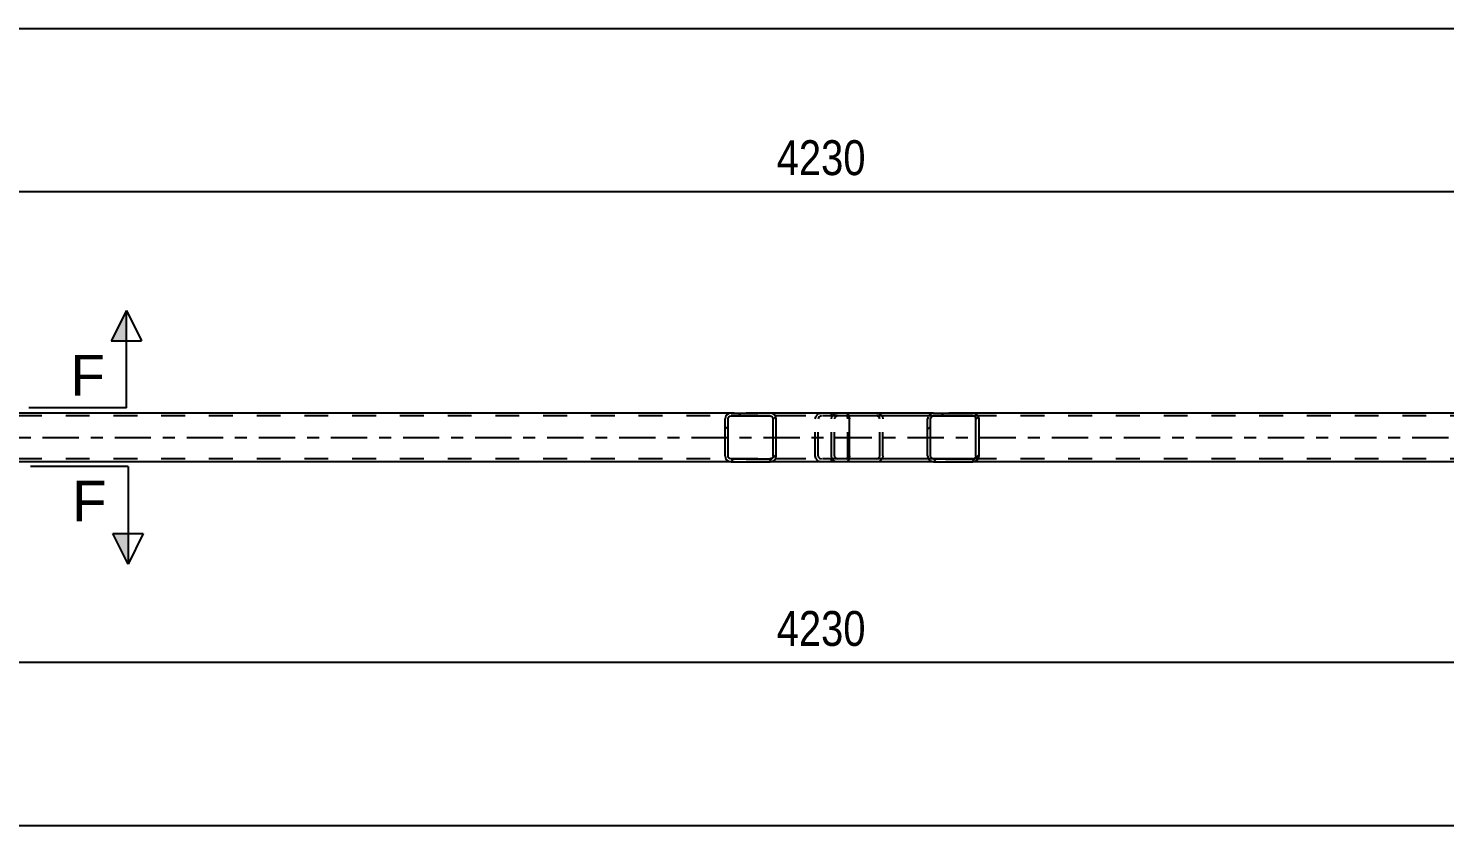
# Model space of a CAD drawing. Header units: millimetres. Extents: x 0 to 841, y 0 to 594.
# Drawn here: x 187.5 to 303.8, y 199.1 to 264.6 of the extents above; entities that cross this region are included whole.
import ezdxf

# ---------------------------------------------------------------- set-up
doc = ezdxf.new("R2010")
doc.units = ezdxf.units.MM
doc.linetypes.add('DXK_LINE_DOT2', pattern=[3.9198, 1.9599, -1.9599])
doc.linetypes.add('DXK_LINE_DOT3', pattern=[5.9187, 2.979, -0.9799, 0.9799, -0.9799])
doc.styles.add('Arial', font='ARIAL.TTF', dxfattribs={"height": 0.2})
doc.styles.add('Arial Narrow', font='ARIALN.TTF', dxfattribs={"height": 0.2})

# ---------------------------------------------------------------- blocks, each defined once
blk = doc.blocks.new('Part-122573538-5050 - 4939')
at = {"linetype": 'Continuous'}
h = blk.add_hatch(dxfattribs=at)
h.set_pattern_fill('', scale=0.7, style=0, pattern_type=0)
h.set_pattern_definition([(45, (248.912, 232.6611), (-1.57154, 1.57154), [])])
h.paths.add_polyline_path([(248.95, 232.48), (248.91, 232.66), (248.8, 232.82), (248.64, 232.92), (248.45, 232.96), (245.25, 232.96), (245.06, 232.92), (244.89, 232.82), (244.79, 232.66), (244.75, 232.48), (244.75, 229.44), (244.79, 229.25), (244.89, 229.1), (245.06, 228.99), (245.25, 228.96), (248.45, 228.96), (248.64, 228.99), (248.8, 229.1), (248.91, 229.25), (248.95, 229.44)])
h.paths.add_polyline_path([(248.68, 229.35), (248.62, 229.27), (248.54, 229.22), (248.45, 229.2), (245.25, 229.2), (245.15, 229.22), (245.07, 229.27), (245.02, 229.35), (245, 229.44), (245, 232.48), (245.02, 232.57), (245.07, 232.65), (245.15, 232.7), (245.25, 232.72), (248.45, 232.72), (248.54, 232.7), (248.62, 232.65), (248.68, 232.57), (248.7, 232.48), (248.7, 229.44)])
at = {"color": 2, "linetype": 'Continuous'}
for p, q in [((244.79, 232.66), (244.75, 232.48)), ((245.02, 232.57), (245.07, 232.65)), ((245.25, 232.96), (245.06, 232.92)), ((245.07, 232.65), (245.15, 232.7)), ((245.15, 232.7), (245.25, 232.72)), ((245.25, 232.96), (248.45, 232.96)), ((245.25, 232.72), (248.45, 232.72)), ((254.71, 232.96), (248.45, 232.96)), ((248.64, 232.92), (248.45, 232.96)), ((248.45, 232.72), (248.54, 232.7)), ((248.54, 232.7), (248.62, 232.65)), ((248.62, 232.65), (248.68, 232.57)), ((248.95, 232.48), (248.91, 232.66)), ((254.71, 232.96), (254.81, 232.92)), ((254.81, 232.92), (254.89, 232.82)), ((254.89, 232.82), (254.95, 232.66)), ((254.95, 232.66), (254.97, 232.48)), ((244.75, 229.44), (244.75, 232.48)), ((245, 232.48), (245.02, 232.57)), ((245, 229.44), (245, 232.48)), ((248.68, 232.57), (248.7, 232.48)), ((248.7, 229.44), (248.7, 232.48)), ((248.95, 229.44), (248.95, 232.48)), ((254.97, 229.44), (254.97, 232.48)), ((244.75, 229.44), (244.79, 229.25)), ((245.02, 229.35), (245, 229.44)), ((245.07, 229.27), (245.02, 229.35)), ((245.15, 229.22), (245.07, 229.27)), ((245.25, 229.2), (245.15, 229.22)), ((245.25, 229.2), (248.45, 229.2)), ((248.54, 229.22), (248.45, 229.2)), ((248.62, 229.27), (248.54, 229.22)), ((248.68, 229.35), (248.62, 229.27)), ((248.7, 229.44), (248.68, 229.35)), ((248.91, 229.25), (248.95, 229.44)), ((254.95, 229.25), (254.89, 229.1)), ((254.97, 229.44), (254.95, 229.25)), ((245.06, 228.99), (245.25, 228.96)), ((245.25, 228.96), (248.45, 228.96)), ((248.45, 228.96), (248.64, 228.99)), ((254.71, 228.96), (248.45, 228.96)), ((254.81, 228.99), (254.71, 228.96)), ((254.89, 229.1), (254.81, 228.99))]:
    blk.add_line(p, q, dxfattribs=at)
at = {"color": 7, "linetype": 'DXK_LINE_DOT2'}
for p, q in [((248.45, 232.96), (245.25, 232.96)), ((254.71, 232.72), (245.25, 232.72)), ((252.16, 232.48), (252.2, 232.66)), ((252.48, 232.65), (252.43, 232.57)), ((252.47, 232.92), (252.66, 232.96)), ((252.57, 232.7), (252.48, 232.65)), ((252.66, 232.72), (252.57, 232.7)), ((253.48, 232.72), (253.48, 232.96)), ((254.76, 232.7), (254.71, 232.72)), ((254.8, 232.65), (254.76, 232.7)), ((254.83, 232.57), (254.8, 232.65)), ((252.16, 229.44), (252.16, 232.48)), ((252.43, 232.57), (252.41, 232.48)), ((252.41, 229.44), (252.41, 232.48)), ((254.84, 232.48), (254.83, 232.57)), ((254.84, 229.44), (254.84, 232.48)), ((254.71, 229.2), (245.25, 229.2)), ((252.2, 229.25), (252.16, 229.44)), ((252.41, 229.44), (252.43, 229.35)), ((252.43, 229.35), (252.48, 229.27)), ((252.48, 229.27), (252.51, 229.25)), ((252.51, 229.25), (252.57, 229.22)), ((252.57, 229.22), (252.66, 229.2)), ((253.48, 228.96), (253.48, 229.2)), ((254.71, 229.2), (254.76, 229.22)), ((254.76, 229.22), (254.8, 229.27)), ((254.8, 229.27), (254.83, 229.35)), ((254.83, 229.35), (254.84, 229.44)), ((248.45, 228.96), (245.25, 228.96)), ((252.66, 228.96), (252.47, 228.99))]:
    blk.add_line(p, q, dxfattribs=at)
at = {"color": 2, "linetype": 'Continuous'}
for centre, start, end in [((245.24, 232.46), 111.1034, 156.0535), ((248.46, 232.46), 23.9465, 68.8966), ((245.24, 229.45), 203.9465, 248.8966), ((248.46, 229.45), 291.1034, 336.0535)]:
    blk.add_arc(centre, 0.493, start, end, dxfattribs=at)
at = {"color": 7, "linetype": 'DXK_LINE_DOT2'}
for centre, start, end in [((252.65, 232.46), 111.1034, 156.0535), ((252.65, 229.45), 203.9465, 248.8966)]:
    blk.add_arc(centre, 0.493, start, end, dxfattribs=at)
blk = doc.blocks.new('Part-122573538-5051 - 4939')
at = {"linetype": 'Continuous'}
h = blk.add_hatch(dxfattribs=at)
h.set_pattern_fill('', scale=0.7, style=0, pattern_type=0)
h.set_pattern_definition([(45, (265.5682, 232.6611), (-1.57154, 1.57154), [])])
h.paths.add_polyline_path([(265.61, 232.48), (265.57, 232.66), (265.46, 232.82), (265.29, 232.92), (265.1, 232.96), (261.88, 232.96), (261.69, 232.92), (261.53, 232.82), (261.42, 232.66), (261.38, 232.48), (261.38, 229.44), (261.42, 229.25), (261.53, 229.1), (261.69, 228.99), (261.88, 228.96), (265.1, 228.96), (265.29, 228.99), (265.46, 229.1), (265.57, 229.25), (265.61, 229.44)])
h.paths.add_polyline_path([(265.33, 229.35), (265.28, 229.27), (265.2, 229.22), (265.1, 229.2), (261.88, 229.2), (261.79, 229.22), (261.7, 229.27), (261.65, 229.35), (261.63, 229.44), (261.63, 232.48), (261.65, 232.57), (261.7, 232.65), (261.79, 232.7), (261.88, 232.72), (265.1, 232.72), (265.2, 232.7), (265.28, 232.65), (265.33, 232.57), (265.35, 232.48), (265.35, 229.44)])
at = {"color": 7, "linetype": 'DXK_LINE_DOT2'}
for p, q in [((253.48, 232.48), (253.52, 232.66)), ((253.81, 232.65), (253.75, 232.57)), ((253.79, 232.92), (253.99, 232.96)), ((253.89, 232.7), (253.81, 232.65)), ((253.99, 232.72), (253.89, 232.7)), ((254.71, 232.96), (253.99, 232.96)), ((265.1, 232.72), (253.99, 232.72)), ((257.2, 232.96), (257.4, 232.92)), ((257.3, 232.7), (257.2, 232.72)), ((257.38, 232.65), (257.3, 232.7)), ((257.44, 232.57), (257.38, 232.65)), ((257.67, 232.66), (257.71, 232.48)), ((265.1, 232.96), (261.88, 232.96)), ((253.48, 229.44), (253.48, 232.48)), ((253.75, 232.57), (253.73, 232.48)), ((253.73, 229.44), (253.73, 232.48)), ((257.46, 232.48), (257.44, 232.57)), ((257.46, 229.44), (257.46, 232.48)), ((257.71, 229.44), (257.71, 232.48)), ((253.52, 229.25), (253.48, 229.44)), ((253.73, 229.44), (253.75, 229.35)), ((253.75, 229.35), (253.81, 229.27)), ((253.81, 229.27), (253.89, 229.22)), ((253.89, 229.22), (253.99, 229.2)), ((265.1, 229.2), (253.99, 229.2)), ((257.2, 229.2), (257.3, 229.22)), ((257.3, 229.22), (257.38, 229.27)), ((257.38, 229.27), (257.44, 229.35)), ((257.44, 229.35), (257.46, 229.44)), ((257.71, 229.44), (257.67, 229.25)), ((253.99, 228.96), (253.79, 228.99)), ((254.71, 228.96), (253.99, 228.96)), ((257.4, 228.99), (257.2, 228.96)), ((265.1, 228.96), (261.88, 228.96))]:
    blk.add_line(p, q, dxfattribs=at)
at = {"color": 2, "linetype": 'Continuous'}
for p, q in [((261.88, 232.96), (254.71, 232.96)), ((261.42, 232.66), (261.38, 232.48)), ((261.65, 232.57), (261.7, 232.65)), ((261.88, 232.96), (261.69, 232.92)), ((261.7, 232.65), (261.79, 232.7)), ((261.79, 232.7), (261.88, 232.72)), ((261.88, 232.96), (265.1, 232.96)), ((261.88, 232.72), (265.1, 232.72)), ((265.29, 232.92), (265.1, 232.96)), ((265.1, 232.72), (265.2, 232.7)), ((265.2, 232.7), (265.28, 232.65)), ((265.28, 232.65), (265.33, 232.57)), ((265.61, 232.48), (265.57, 232.66)), ((261.38, 229.44), (261.38, 232.48)), ((261.63, 232.48), (261.65, 232.57)), ((261.63, 229.44), (261.63, 232.48)), ((265.33, 232.57), (265.35, 232.48)), ((265.35, 229.44), (265.35, 232.48)), ((265.61, 229.44), (265.61, 232.48)), ((261.38, 229.44), (261.42, 229.25)), ((261.65, 229.35), (261.63, 229.44)), ((261.7, 229.27), (261.65, 229.35)), ((261.79, 229.22), (261.7, 229.27)), ((261.88, 229.2), (261.79, 229.22)), ((261.88, 229.2), (265.1, 229.2)), ((265.2, 229.22), (265.1, 229.2)), ((265.28, 229.27), (265.2, 229.22)), ((265.33, 229.35), (265.28, 229.27)), ((265.35, 229.44), (265.33, 229.35)), ((265.57, 229.25), (265.61, 229.44)), ((261.88, 228.96), (254.71, 228.96)), ((261.69, 228.99), (261.88, 228.96)), ((261.88, 228.96), (265.1, 228.96)), ((265.1, 228.96), (265.29, 228.99))]:
    blk.add_line(p, q, dxfattribs=at)
at = {"color": 7, "linetype": 'DXK_LINE_DOT2'}
for centre, start, end in [((253.97, 232.46), 110.9282, 155.8647), ((257.22, 232.46), 24.1353, 69.0718), ((253.97, 229.46), 204.1353, 249.0718), ((257.22, 229.46), 290.9282, 335.8647)]:
    blk.add_arc(centre, 0.495, start, end, dxfattribs=at)
at = {"color": 2, "linetype": 'Continuous'}
for centre, start, end in [((261.87, 232.46), 110.9282, 155.8647), ((265.12, 232.46), 24.1353, 69.0718), ((261.87, 229.46), 204.1353, 249.0718), ((265.12, 229.46), 290.9282, 335.8647)]:
    blk.add_arc(centre, 0.495, start, end, dxfattribs=at)
blk = doc.blocks.new('Part-122573538-5116 - 4939')
at = {"color": 7, "linetype": 'DXK_LINE_DOT2'}
for p, q in [((729.59, 232.72), (76.26, 232.72)), ((265.1, 232.96), (245.25, 232.96)), ((729.59, 229.2), (76.26, 229.2)), ((688.14, 228.96), (245.25, 228.96)), ((265.1, 228.96), (245.25, 228.96))]:
    blk.add_line(p, q, dxfattribs=at)
at = {"color": 2, "linetype": 'Continuous'}
for p, q in [((245.25, 232.96), (180.49, 232.96)), ((329.86, 232.96), (265.1, 232.96)), ((245.25, 228.96), (180.49, 228.96)), ((329.86, 228.96), (265.1, 228.96))]:
    blk.add_line(p, q, dxfattribs=at)
at = {"color": 7, "linetype": 'DXK_LINE_DOT3'}
blk.add_line((76.26, 230.96), (729.59, 230.96), dxfattribs=at)
blk = doc.blocks.new('StraightDimension-122573538-5248 - 4939')
at = {"color": 7, "linetype": 'Continuous'}
blk.add_line((67.64, 264.55), (738.21, 264.55), dxfattribs=at)
blk = doc.blocks.new('StraightDimension-122573538-5281 - 4939')
at = {"color": 7, "linetype": 'Continuous'}
blk.add_line((168.04, 212.49), (337.26, 212.49), dxfattribs=at)
at = {"color": 0}
blk.add_wipeout([(256.9, 213.24), (256.9, 217.44), (248.39, 217.44), (248.39, 213.24)], dxfattribs=at)
at = {"color": 3, "style": 'Arial Narrow'}
blk.add_text('4230', height=2.863, dxfattribs=at).set_placement((248.99, 213.84))
blk = doc.blocks.new('StraightDimension-122573538-5286 - 4939')
at = {"color": 7, "linetype": 'Continuous'}
blk.add_line((67, 199.08), (738.85, 199.08), dxfattribs=at)
blk = doc.blocks.new('StraightDimension-122573538-5309 - 4939')
at = {"color": 7, "linetype": 'Continuous'}
blk.add_line((168.04, 251.15), (337.26, 251.15), dxfattribs=at)
at = {"color": 0}
blk.add_wipeout([(256.9, 251.9), (256.9, 256.1), (248.39, 256.1), (248.39, 251.9)], dxfattribs=at)
at = {"color": 3, "style": 'Arial Narrow'}
blk.add_text('4230', height=2.863, dxfattribs=at).set_placement((248.99, 252.5))
blk = doc.blocks.new('SectionMark-122573538-5343 - 4939')
at = {"linetype": 'Continuous'}
for points in [[(145.76, 238.89), (144.51, 238.89), (144.51, 241.39)], [(195.59, 238.89), (194.34, 238.89), (195.59, 241.39)]]:
    blk.add_hatch(color=6, dxfattribs=at).paths.add_polyline_path(points)
at = {"color": 6, "linetype": 'Continuous'}
for p, q in [((143.26, 238.89), (144.51, 241.39)), ((144.51, 233.39), (144.51, 241.39)), ((144.51, 241.39), (145.76, 238.89)), ((195.59, 241.39), (194.34, 238.89)), ((195.59, 233.39), (195.59, 241.39)), ((195.59, 241.39), (196.84, 238.89)), ((145.76, 238.89), (143.26, 238.89)), ((194.34, 238.89), (196.84, 238.89)), ((144.51, 233.39), (152.51, 233.39)), ((195.59, 233.39), (187.59, 233.39))]:
    blk.add_line(p, q, dxfattribs=at)
at = {"color": 0, "linetype": 'Continuous'}
for points in [[(149.11, 234.39), (149.11, 237.89), (146.26, 237.89), (146.26, 234.39)], [(193.84, 234.39), (193.84, 237.89), (190.99, 237.89), (190.99, 234.39)]]:
    blk.add_wipeout(points, dxfattribs=at)
at = {"color": 3, "linetype": 'Continuous', "style": 'Arial'}
for p in [(146.26, 234.39), (190.99, 234.39)]:
    blk.add_text('F', height=3.34, dxfattribs=at).set_placement(p)
blk = doc.blocks.new('SectionMark-122573538-5345 - 4939')
at = {"linetype": 'Continuous'}
for points in [[(143.96, 223.06), (145.21, 223.06), (143.96, 220.56)], [(194.48, 223.06), (195.73, 223.06), (195.73, 220.56)]]:
    blk.add_hatch(color=6, dxfattribs=at).paths.add_polyline_path(points)
at = {"color": 6, "linetype": 'Continuous'}
for p, q in [((143.96, 228.56), (151.96, 228.56)), ((143.96, 228.56), (143.96, 220.56)), ((195.73, 228.56), (187.73, 228.56)), ((195.73, 228.56), (195.73, 220.56)), ((143.96, 220.56), (142.71, 223.06)), ((145.21, 223.06), (142.71, 223.06)), ((143.96, 220.56), (145.21, 223.06)), ((194.48, 223.06), (196.98, 223.06)), ((195.73, 220.56), (194.48, 223.06)), ((196.98, 223.06), (195.73, 220.56))]:
    blk.add_line(p, q, dxfattribs=at)
at = {"color": 0, "linetype": 'Continuous'}
for points in [[(148.56, 224.06), (148.56, 227.56), (145.71, 227.56), (145.71, 224.06)], [(193.98, 224.06), (193.98, 227.56), (191.13, 227.56), (191.13, 224.06)]]:
    blk.add_wipeout(points, dxfattribs=at)
at = {"color": 3, "linetype": 'Continuous', "style": 'Arial'}
for p in [(145.71, 224.06), (191.13, 224.06)]:
    blk.add_text('F', height=3.34, dxfattribs=at).set_placement(p)

msp = doc.modelspace()

# ---------------------------------------------------------------- block references
for name in ['StraightDimension-122573538-5248 - 4939', 'Part-122573538-5116 - 4939', 'Part-122573538-5050 - 4939', 'Part-122573538-5051 - 4939', 'StraightDimension-122573538-5281 - 4939']:
    msp.add_blockref(name, (0, 0))

# ---------------------------------------------------------------- next in the draw order: block references
for name in ['StraightDimension-122573538-5309 - 4939', 'SectionMark-122573538-5343 - 4939', 'StraightDimension-122573538-5286 - 4939']:
    msp.add_blockref(name, (0, 0))

# ---------------------------------------------------------------- next in the draw order: block references
msp.add_blockref('SectionMark-122573538-5345 - 4939', (0, 0))

doc.saveas('drawing.dxf')
